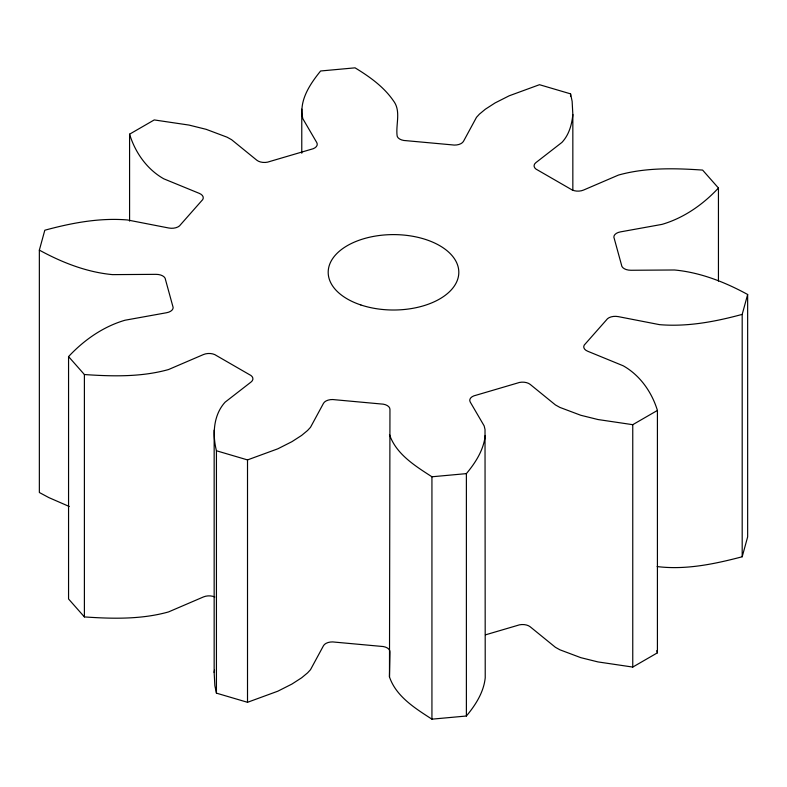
<?xml version="1.0" encoding="UTF-8"?>
<svg xmlns="http://www.w3.org/2000/svg" width="787" height="787" viewBox="0 0 787 787"><rect width="100%" height="100%" fill="white"/><g stroke="black" fill="none" stroke-linecap="round" stroke-linejoin="round"><path stroke-width="1.18" d="M572.838 114.518C571.883 124.572 569.001 134.911 561.918 142.417L535.937 162.594A9.326 5.381 0 0 0 537.806 170.13L570.477 188.988A9.326 5.381 0 0 0 583.531 190.07L618.474 175.068C645.753 167.444 674.587 168.162 702.604 170.081L718.442 188.024C703.057 204.531 683.795 218.029 661.985 224.384L620.431 231.89A9.326 5.381 0 0 0 614.273 238.618L621.504 264.963A9.326 5.381 0 0 0 630.958 270.266L674.498 269.99C700.351 272.41 725.024 282.11 747.65 294.495L742.19 314.387C715.363 321.667 687.405 326.998 659.506 324.647L618.248 316.62A9.326 5.381 0 0 0 606.413 319.975L585.43 343.742A9.326 5.381 0 0 0 587.692 351.238L623.196 365.788C640.038 375.271 651.843 392.172 657.42 410.44L632.758 424.685L598.002 419.54L580.796 415.28L559.911 407.42L555.415 404.921L530.212 384.42A9.326 5.381 0 0 0 517.226 383.121L476.056 395.231A9.326 5.381 0 0 0 470.242 402.059L484.153 425.885L485.018 429.456L485.225 677.843C483.71 692.344 475.525 705.054 466.386 716.013L431.935 719.161C415.349 708.438 396.127 696.593 389.476 676.928L389.958 409.407A9.326 5.381 0 0 0 380.78 403.947L335.144 399.766A9.326 5.381 0 0 0 323.487 403.328L310.491 427.321L307.56 430.499L301.608 435.427L291.898 441.694L277.811 448.816L247.511 459.913L216.435 450.764C212.362 434.493 213.287 415.162 225.082 402.196L251.063 382.02A9.326 5.381 0 0 0 249.194 374.484L216.523 355.626A9.326 5.381 0 0 0 203.469 354.543L168.526 369.546C141.247 377.17 112.413 376.452 84.396 374.533L68.558 356.6C83.943 340.092 103.205 326.595 125.015 320.23L166.569 312.734A9.326 5.381 0 0 0 172.727 305.995L165.496 279.651A9.326 5.381 0 0 0 156.042 274.348L112.502 274.624C86.649 272.204 61.976 262.504 39.35 250.118L44.81 230.227C71.637 222.947 99.595 217.615 127.494 219.966L168.752 228.004A9.326 5.381 0 0 0 180.587 224.649L201.57 200.872A9.326 5.381 0 0 0 199.308 193.376L163.804 178.826C146.962 169.343 135.157 152.452 129.58 134.174L154.242 119.929L188.998 125.074L206.204 129.343L227.089 137.194L231.585 139.692L256.788 160.194A9.326 5.381 0 0 0 269.774 161.492L310.944 149.382A9.326 5.381 0 0 0 316.758 142.555L302.847 118.729C298.499 101.031 309.97 84.101 320.614 70.987L355.065 67.839C369.487 76.624 383.722 86.698 393.411 100.775C401.124 110.751 395.841 123.825 397.042 135.207A9.326 5.381 0 0 0 406.22 140.676L451.856 144.847A9.326 5.381 0 0 0 463.513 141.286L476.509 117.293L479.44 114.115L485.392 109.186L495.102 102.92L509.189 95.798L539.488 84.701L570.565 93.85L572.139 101.316L572.838 114.518L572.838 190.424M389.476 676.928L389.958 651.793A9.326 5.381 0 0 0 380.78 646.324L335.144 642.153A9.326 5.381 0 0 0 323.487 645.714L310.491 669.707L307.56 672.885L301.608 677.814L291.898 684.08L277.811 691.202L247.511 702.299L216.435 693.15L214.861 685.684L214.162 672.482L214.162 430.096M214.162 672.482L214.536 670.081M485.225 435.457C483.71 449.957 475.525 462.667 466.386 473.626L466.386 716.013M657.145 566.571C685.723 570.113 714.635 564.013 742.19 556.773L747.65 536.882L747.65 294.495M485.461 634.843L517.226 625.508A9.326 5.381 0 0 1 530.212 626.806L555.415 647.308L559.911 649.806L580.796 657.657L598.002 661.926L632.758 667.071L657.42 652.826L657.42 410.44M389.476 434.542C396.127 454.207 415.349 466.052 431.935 476.774L466.386 473.626M68.558 356.6L68.558 598.976L84.396 616.919C112.413 618.838 141.247 619.556 168.526 611.932L203.469 596.93A9.326 5.381 0 0 1 214.821 596.999M69.286 506.503L48.892 497.62L39.35 492.505L39.35 250.118M656.702 650.721L657.42 652.826M742.19 314.387L742.19 556.773M718.442 188.024L718.442 281.057M632.758 424.685L632.758 667.071M570.565 93.85L570.565 96.299M431.935 476.774L431.935 719.161M301.775 109.157L301.775 153.229M247.511 459.913L247.511 702.299M216.435 450.764L216.435 693.15M129.58 134.174L129.58 221.088M84.396 374.533L84.396 616.919M360.849 304.962A65.311 37.707 0 0 0 458.811 272.312A65.311 37.707 0 0 0 360.849 239.651A65.311 37.707 0 0 0 360.849 304.962"/></g></svg>
